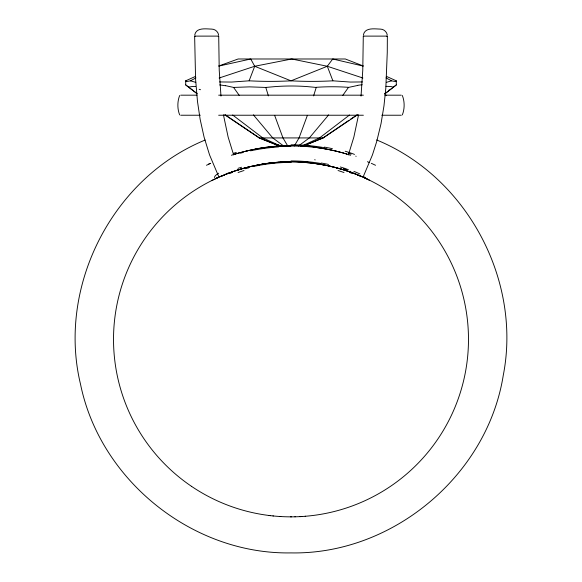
<?xml version="1.0" encoding="UTF-8"?>
<svg xmlns="http://www.w3.org/2000/svg" width="582" height="582" viewBox="0 0 582 582"><rect width="100%" height="100%" fill="white"/><g stroke="black" fill="none" stroke-linecap="round" stroke-linejoin="round"><path stroke-width="0.87" d="M384.695 93.971L396.291 84.95L396.291 80.818L386.353 76.337M363.808 36.113L363.292 36.113L362.768 70.284L361.029 96.11M358.577 114.814L353.863 137.083L348.378 154.899M354.293 173.56L354.387 173.145M194.759 34.847C196.294 27.172 206.195 28.984 211.681 29.1C214.976 29.071 218.01 31.603 218.592 34.84M363.408 34.84C364.95 27.172 374.844 28.984 380.33 29.1C383.625 29.071 386.659 31.603 387.241 34.847M313.589 95.899L316.23 87.438L306.714 86.551A160.938 118.823 0 0 0 275.293 86.587L265.785 87.438L249.569 86.871L233.578 87.424L225.416 85.619M307.398 115.331L299.053 137.927L294.274 145.987M219.589 81.946L231.665 82.055L249.125 80.818L254.705 66.261L250.747 58.986L218.89 66.064M179.678 95.499C177.263 101.399 177.263 109.009 179.678 114.909M402.322 114.909C404.745 109.009 404.745 101.399 402.322 95.499M342.769 95.412L348.436 87.431L357.719 85.438M249.132 80.811A208.582 108.805 -3 0 0 291.007 80.833L327.302 66.261L332.715 58.986L363.132 66.064M328.692 114.85L309.326 137.927L298.442 145.987M385.699 95.739L386.266 95.179M384.775 93.789L396.291 84.95M349.542 115.003L319.547 137.927L300.792 146.453M304.284 145.653L323.003 137.927L348.924 120.35M350.408 119.346L357.072 114.829M357.457 114.829L323.257 137.919L302.073 146.417M196.658 93.389L185.716 84.921L185.716 80.818A79.989 5.842 -26.5 0 0 187.971 81.327L190.467 80.818L195.974 77.908M212.059 180.405L215.66 178.674M206.465 165.281L210.706 163.287M185.716 84.921L188.75 87.22L189.179 87.024M215.653 178.674L216.759 178.165M216.744 178.165L217.668 177.743M217.653 177.75L218.221 177.495M185.716 80.818L195.654 76.337M220.403 176.535L218.97 177.161L209.556 154.899L204.071 137.083L200.135 119.274L197.48 101.457L195.581 79.188L194.643 36.12L218.708 36.113L219.232 70.284L220.971 96.11M220.389 176.542L224.23 174.927M396.298 80.818A79.989 5.842 26.5 0 1 394.036 81.327L391.548 80.818L386.564 82.302M205.148 140.044C112.268 178.077 56.992 286.715 80.52 384.215C100.177 480.543 192.737 554.617 291 552.9C392.428 554.813 487.25 475.632 503.248 375.419C521.967 280.022 466.655 176.841 376.641 139.956M224.114 174.971L224.827 174.687M225.714 174.331L224.397 174.862A12.2 0.575 -20.1 0 1 226.282 174.076M225.605 174.374L226.573 173.996M226.507 174.018L227.06 173.807A10.287 0.56 -21 0 1 229.461 172.927M226.995 173.829L229.206 172.992M227.744 173.538L228.231 173.356M229.075 173.036L229.723 172.803M229.366 172.934L230.283 172.599M230.014 172.694L232.189 171.916M218.847 65.962L238.133 58.986L345.33 58.986L363.19 65.948M230.567 172.49L231.119 172.294M232 171.981L234.539 171.108M232.756 171.712L233.178 171.566M234.124 171.246L235.201 170.89M219.123 78.017L254.705 66.261L291.728 58.986L327.302 66.261L362.884 78.017M235.455 170.802L235.994 170.628M235.783 170.693L236.663 170.41M231.374 155.256L233.375 154.623M236.627 170.417L237.012 170.293M236.867 170.344L237.609 170.104M237.07 170.279L237.856 170.031M237.689 170.082L238.089 169.959M233.28 154.652L233.673 154.528M237.965 169.995L238.453 169.842M233.528 154.572L234.022 154.419M238.264 169.9L239.326 169.573M233.869 154.47L234.648 154.23M234.197 154.368L234.924 154.15M239.144 169.631L239.871 169.413M234.801 154.186L235.215 154.055M239.42 169.551L240.17 169.318M235.099 154.092L235.55 153.961M235.434 153.99L236.176 153.772M239.973 169.384L240.439 169.238M240.257 169.297L240.744 169.151M236.008 153.823L236.496 153.677M240.541 169.209L241.326 168.976M236.83 153.583L236.459 153.684L237.383 153.422M240.846 169.122L241.625 168.896M241.705 168.867L242.716 168.584M237.063 153.51L237.732 153.321M237.492 153.386L239.086 152.935M238.169 153.197L238.54 153.088M242.607 168.613L243.218 168.438M238.773 153.022L239.289 152.877M243.131 168.46L243.829 168.271M239.471 152.833L239.871 152.717M243.763 168.285L245.291 167.871M239.704 152.768L240.228 152.622M243.974 168.227L244.447 168.103M240.17 152.637L240.555 152.535M240.41 152.571L241.166 152.368M240.642 152.513L242.047 152.135M245.066 167.936L245.509 167.82M245.378 167.849L246.15 167.645M241.872 152.186L242.345 152.062M246.011 167.681L247.001 167.427M242.221 152.091L243.276 151.822M246.884 167.456L247.648 167.26M243.065 151.873L243.545 151.749M243.465 151.771L243.967 151.647M247.386 167.332L247.816 167.223M243.822 151.684L244.258 151.575M247.692 167.252L248.98 166.932M244.025 151.633L244.535 151.502M248.012 167.172L248.681 167.005M244.44 151.531L245.437 151.284M248.892 166.954L249.794 166.736M245.335 151.305L246.426 151.044M249.118 166.896L249.547 166.794M245.648 151.233L246.128 151.116M249.823 166.728L250.697 166.525M246.339 151.065L247.095 150.891M249.991 166.692L250.427 166.59M246.608 151.007L247.335 150.833M250.616 166.539L253.054 165.994M247.248 150.854L247.699 150.753M250.857 166.488L251.3 166.387M247.401 150.818L247.983 150.687M247.816 150.723L249.271 150.396M251.439 166.35L252.173 166.183M248.165 150.643L248.623 150.542M248.79 150.505L249.54 150.338M249.343 150.382L249.911 150.258M249.758 150.287L251.395 149.938M253.185 165.965L253.607 165.87M250.1 150.214L250.471 150.134M253.337 165.928L253.854 165.819M253.781 165.834L254.189 165.746M250.842 150.054L251.3 149.96M254.218 165.739L254.778 165.623M251.308 149.96L251.773 149.858M254.69 165.637L255.534 165.47M251.686 149.88L252.282 149.756M252.057 149.8L252.428 149.727M252.333 149.749L253.265 149.559M255.454 165.484L256.466 165.281M253.177 149.574L253.752 149.458M256.436 165.288L257.324 165.113M253.556 149.501L255.898 149.05M256.808 165.215L258.583 164.873L258.219 164.939M253.643 149.487L254.392 149.334M254.247 149.363L255.236 149.174M257.775 165.026L259.266 164.75M255.062 149.21L256.655 148.912M255.731 149.087L256.72 148.905M259.114 164.771L259.95 164.626L259.557 164.691M256.575 148.927L258.212 148.643M257.215 148.817L258.932 148.519M259.878 164.641L260.634 164.502M260.46 164.531L262.009 164.27M260.561 164.517L261.325 164.386M261.245 164.4L263.661 164.008M258.852 148.534L261.529 148.097M259.608 148.403L259.994 148.345M262.627 164.168L264.359 163.898M260.46 148.265L262.293 147.981M264.083 163.942L267.567 163.44M261.995 148.032L277.483 146.315M265.05 163.797L265.748 163.695M263.064 147.872L263.835 147.763M266.17 163.629L266.869 163.535M264.308 147.69L265.079 147.588M267.138 163.498L278.778 162.305M305.565 516.249L305.186 516.278M385.997 86.325L390.638 86.485A85.27 21.439 -35.1 0 1 392.384 86.914L393.257 87.322M362.419 81.946L350.349 82.055L332.882 80.818A208.582 108.805 3 0 1 291 80.833L254.705 66.261M299.948 516.62L300.057 516.62A10.425 0.662 -3.2 0 0 301.192 516.576M295.27 516.794L294.87 516.809M363.306 36.113L387.357 36.12L387.263 52.467L385.822 88.093L383.967 105.909L381.014 123.726L376.714 141.535L372.444 154.899L363.044 177.168L361.793 176.615M194.657 36.12L195.348 36.12M387.292 36.12L386.652 36.12M323.003 137.927L259.179 137.927L224.812 114.829M291.415 516.845L290.622 516.845M180.704 95.179L197.007 95.179M218.665 95.179L363.379 95.179M384.949 95.179L401.296 95.179M180.704 115.229L200.303 115.229M218.665 115.229L363.379 115.229M381.727 115.229L401.296 115.229M303.775 145.987L279.913 145.987L259.179 137.927L278.96 145.951L278.662 145.675M218.192 36.113L218.694 36.113M280.771 516.554L280.015 516.51M303.127 162.298L313.785 163.353M304.415 146.308L316.208 147.493M273.402 515.972L272.958 515.928M270.441 515.652L269.19 515.499M268.891 515.463L269.248 515.507A12.135 0.829 6.9 0 0 270.324 515.608M313.72 163.346L314.818 163.491M316.135 147.479L317.343 147.646M314.069 163.389L314.469 163.447M316.521 147.53L316.964 147.595M314.702 163.477L315.16 163.542M317.226 147.632L317.728 147.697L317.292 147.639M315.117 163.535L315.619 163.6M317.677 147.69L318.863 147.857M315.466 163.578L322.981 164.793M318.063 147.748L318.485 147.806M315.815 163.629L316.186 163.68M318.74 147.843L319.242 147.915M316.535 163.731L317.561 163.884M319.22 147.908L324.887 148.832M319.605 147.966L320.376 148.083M320.762 148.148L321.264 148.221M318.812 164.08L319.271 164.153M321.511 148.265L321.904 148.33M319.605 164.204L320.18 164.299M322.29 148.388L323.774 148.636M320.682 164.386L321.351 164.502M321.133 164.466L327.47 165.674M323.81 148.643L324.509 148.766M324.567 148.774L327.593 149.334M325.258 148.897L326.313 149.094M326 149.036L326.371 149.101M323.316 164.852L323.818 164.946M326.742 149.174L327.113 149.247M323.65 164.917L323.985 164.982M327.295 149.276L329.849 149.785M327.484 149.312L328.35 149.479M325.105 165.193L326.058 165.383M328.626 149.538L330.249 149.865M326.4 165.455L329.325 166.074M330.154 149.843L331.318 150.091M330.54 149.923L331.34 150.091M331.231 150.069L331.711 150.178M328.008 165.79L329.601 166.132M331.682 150.171L333.384 150.542M332.075 150.251L332.504 150.345M332.904 150.432L333.69 150.607M329.477 166.11L330.205 166.27M329.768 166.168L330.139 166.256M333.551 150.578L334.657 150.833M329.958 166.212L330.474 166.336M333.872 150.651L335.647 151.065M330.307 166.292L331.369 166.539M330.641 166.372L331.078 166.474M335.327 150.985L335.079 150.927M331.296 166.525L332.213 166.736M331.514 166.576L332.169 166.728M195.77 82.375L190.467 80.818M335.567 151.044L336.09 151.167M335.807 151.102L336.287 151.218M332.075 166.707L333.61 167.078M336.04 151.16L338.12 151.669M332.387 166.779L332.824 166.881M336.425 151.247L336.833 151.349M337.371 151.48L337.749 151.575M333.741 167.114L334.228 167.23M333.471 167.041L334.439 167.281M337.967 151.633L339.03 151.902M338.302 151.713L338.688 151.807M334.337 167.26L334.817 167.383M334.708 167.354L335.094 167.449M338.928 151.873L339.452 152.004M334.985 167.427L336.105 167.711M339.211 151.946L339.684 152.069M335.203 167.478L335.887 167.66M339.866 152.113L340.346 152.244M340.121 152.178L340.637 152.317M336.054 167.703L336.527 167.827M340.463 152.273L341.292 152.491M336.36 167.783L336.738 167.885M336.672 167.863L337.116 167.987M341.11 152.44L341.576 152.571M336.956 167.936L337.967 168.213M341.765 152.622L342.18 152.731M341.998 152.68L342.514 152.826M337.8 168.169L338.222 168.285M342.696 152.877L343.678 153.153M338.389 168.329L339.11 168.533M342.929 152.942L343.445 153.088M339.015 168.504L339.415 168.62M343.526 153.11L343.911 153.219M339.226 168.562L339.706 168.7M343.86 153.204L344.369 153.35M339.481 168.635L341.096 169.1M344.318 153.335L345.01 153.532M339.852 168.744L340.725 168.998M344.835 153.481L345.293 153.619M281.623 146.489L262.78 137.927L232.662 115.003M345.468 153.67L346.21 153.888M340.877 169.042L341.343 169.18M345.752 153.75L346.457 153.961M341.161 169.122L341.554 169.238M341.445 169.209L342.594 169.551M346.385 153.939L346.836 154.077M346.661 154.019L348.298 154.521M342.369 169.486L342.827 169.624M342.973 169.668L343.613 169.864M348.24 154.499L348.683 154.637M348.589 154.608L350.662 155.27M343.78 169.915L344.18 170.039M344.311 170.082L344.973 170.293M344.857 170.257L345.322 170.402M345.17 170.351L346.145 170.672M345.512 170.468L345.904 170.591M346.406 170.759L346.006 170.628L347.301 171.05M347.199 171.021L349.767 171.901M348.814 171.566L349.193 171.697M349.513 171.806L350.146 172.032M350 171.981L350.997 172.337M350.771 172.257L351.208 172.41M350.939 172.316L352.001 172.701M351.419 172.49L354.664 173.698M353.696 173.327L354.183 173.516M354.511 173.64L354.984 173.822M355.493 174.018L354.94 173.807A10.287 0.56 21 0 0 352.539 172.927M355.427 173.996L356.424 174.389M356.373 174.367L357.785 174.935M357.166 174.68L357.544 174.833A12.2 0.575 20.1 0 0 355.718 174.076M357.69 174.891L358.221 175.109M358.199 175.102L360.804 176.193M360.716 176.15L361.109 176.324M361.022 176.281L361.648 176.557M363.779 177.495L364.587 177.859M371.309 163.295L375.536 165.281M364.514 177.83L364.979 178.041M364.965 178.034L366.114 178.565M365.816 178.427L366.624 178.805M277.294 144.452L279.76 145.602M366.347 178.674L367.744 179.336M366.849 178.914L368.661 179.78M368.501 179.7L369.628 180.253M386.033 77.908L391.548 80.818M225.198 114.829L259.434 137.927M283.652 145.987L272.762 137.927L253.366 114.85M188.75 87.22L197.298 93.76M233.578 87.424L239.26 95.404M287.748 145.987L282.968 137.927L274.624 115.331M327.302 66.261L332.882 80.818M233.622 154.899L228.137 137.083L223.423 114.814M265.785 87.438L268.418 95.899M227.613 173.145L227.708 173.56M301.803 516.532A10.651 0.684 -3.3 0 1 300.756 516.598M388.514 90.275A83.11 20.566 -32.7 0 1 389.489 90.246M188.852 87.358A84.979 21.214 34.8 0 1 195.588 86.456M199.16 89.33A34.985 7.246 29.7 0 1 200.535 89.723M219.625 84.943A50.299 29.566 24.2 0 1 225.438 85.765M316.23 87.307A174.338 124.526 -10.1 0 1 348.465 87.329M357.741 85.343A49.099 29.071 -24.4 0 1 362.2 84.746M359.785 175.88A51.034 1.033 21.4 0 1 361.575 176.652M349.767 172.505A40.231 1.353 20 0 1 351.972 173.371M338.026 170.504A44.894 3.412 16.8 0 1 343.984 172.512M291.029 160.93A109.751 66.712 -0.2 0 1 321.097 163.506M261.311 164.277A108.819 65.242 0 0 1 291 161.738A107.095 63.656 0 0 0 267.538 163.36M238.053 168.322A61.743 18.289 -8.5 0 1 241.595 167.252M214.62 177.597A43.912 7.391 -12.4 0 1 218.657 173.225M216.235 178.245A50.11 1.113 -21.2 0 1 217.326 177.728M220.498 176.622A51.129 1.026 -21.4 0 1 222.288 175.851M229.934 173.392A40.063 1.339 -20 0 1 232.145 172.527M238.089 172.505A44.967 3.419 -16.8 0 1 244.025 170.504M254.465 166.277A111.817 66.675 -0.1 0 1 290.971 162.356M313.458 162.931A107.794 64.689 0 0 0 291 161.483A106.812 63.7 -0.1 0 1 313.56 162.989M321.257 163.033A118.015 73.063 -0.5 0 1 328.532 164.451M343.373 168.758A53.908 12.586 10.2 0 1 346.748 169.842M353.9 171.399A46.167 7.668 12.5 0 1 359.887 173.945M364.216 176.943A41.213 2.306 18.2 0 1 365.474 177.626M365.634 178.07A51.354 1.266 20.9 0 1 366.529 178.521M245.306 168.744A37.386 4.983 -11.4 0 1 248.652 167.878M278.814 162.494A105.589 62.347 0 0 1 290.956 162.072M291 161.68A105.568 62.718 0 0 1 303.164 162.102M340.303 166.969A33.167 5.9 10.2 0 1 348.451 169.762M350.066 171.232A21.17 1.462 13.8 0 1 350.735 171.974M315.204 159.89A67.534 1.251 16.6 0 1 314.666 159.737M367.417 161.694A48.881 1.106 21.7 0 1 369.323 162.531M291.029 144.794A127.691 83.153 -0.2 0 1 324.239 147.675M258.146 148.497A126.796 81.604 0 0 1 291 145.645M233.455 153.313A70.116 21.709 -9.1 0 1 236.321 152.44M208.654 164.073A47.986 1.193 -21.5 0 1 209.957 163.455M250.587 150.833A129.662 82.92 -0.1 0 1 278.625 146.897M304.175 145.82A125.792 81.036 0 0 1 315.844 146.984M324.4 147.108A135.621 89.795 -0.5 0 1 332.438 148.701M348.836 153.408A61.867 16.07 10.3 0 1 351.193 154.165M305.128 145.995A124.795 79.894 -0.1 0 1 315.939 147.093M265.043 147.479A125.065 79.865 0 0 1 279.913 146.038M240.446 153.19A44.821 7.61 -11 0 1 243.072 152.499M277.519 146.533A123.617 78.446 0 0 1 290.949 146.06M291 145.602A123.602 78.89 0 0 1 304.459 146.067M345.17 151.233A37.83 7.515 10.3 0 1 354.503 154.426M355.777 156.136A21.956 1.644 14.2 0 1 356.155 156.303M222.339 175.779A15.125 0.466 -20.7 0 1 220.978 176.23M231.294 172.192A12.637 0.662 -20.9 0 1 233.768 171.326M238.031 169.871A14.244 0.567 -20.4 0 1 236.663 170.482M361.022 176.23A15.125 0.466 20.7 0 1 359.661 175.779M348.232 171.326A12.637 0.662 20.9 0 1 350.706 172.192M345.337 170.482A14.244 0.567 20.4 0 1 343.969 169.871M191.522 486.348A177.481 177.481 0 0 0 468.03 352.03A177.481 177.481 0 0 0 213.448 179.729A177.481 177.481 0 0 0 191.522 486.348"/></g></svg>
